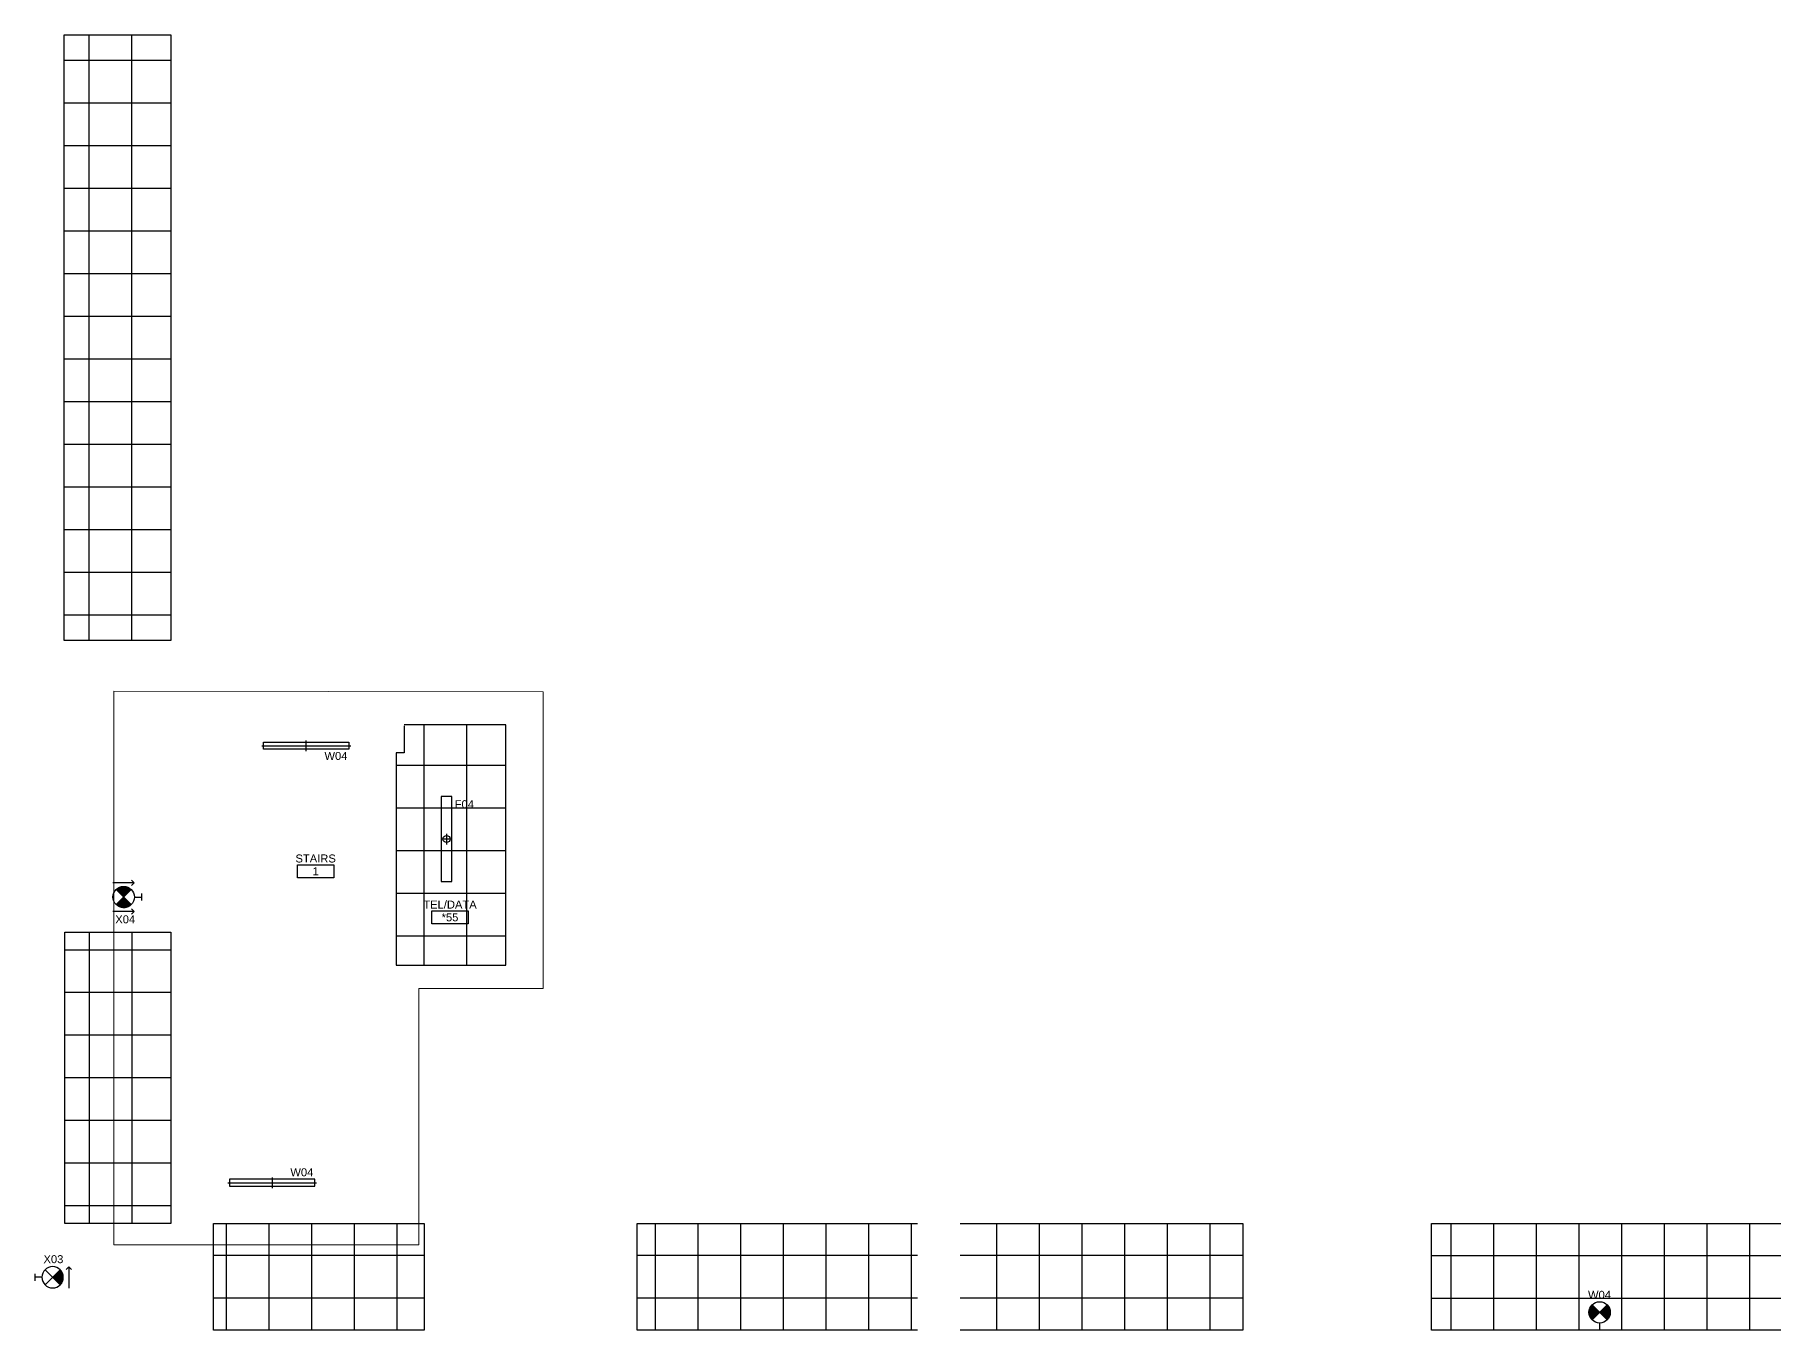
# Model space of a CAD drawing. Extents: x 24015 to 27424, y 1099 to 3032.
# Drawn here: x 24612 to 25589, y 1113 to 1842 of the extents above; entities that cross this region are included whole.
import ezdxf
from ezdxf.enums import TextEntityAlignment as Align
from ezdxf.xclip import XClip

# ---------------------------------------------------------------- set-up
doc = ezdxf.new("R2010")
doc.units = 0
doc.header["$LTSCALE"] = 48
doc.header["$MEASUREMENT"] = 0
doc.header["$XCLIPFRAME"] = 0
for name, color, linetype in [('A-Clng-Fixture', 8, 'Continuous'), ('A-Clng-Grid', 8, 'Continuous'), ('A-Tag-Rm(48)', 8, 'Continuous')]:
    doc.layers.add(name, color=color, linetype=linetype)
doc.layers.add('G-Anno-Nplt', color=8, linetype='Continuous', lineweight=18, plot=False)
doc.styles.add('G1DIM', font='arial.ttf')
doc.styles.get("Standard").update_dxf_attribs({"font": 'arial.ttf'})
doc.dimstyles.new('Aec-Arch-I-96', dxfattribs={"dimscale": 96, "dimtxt": 0.09375, "dimasz": 0.0625, "dimexe": 0.0625, "dimexo": 0.0625, "dimgap": 0.03125, "dimtad": 1, "dimdec": 3, "dimzin": 3, "dimdsep": 46, "dimlunit": 4, "dimtxsty": 'G1DIM', "dimblk": 'ARCHTICK', "dimcen": 0.09375, "dimclrd": 256, "dimclre": 256, "dimclrt": 256, "dimazin": 2, "dimtfac": 0.75, "dimtdec": 3, "dimtix": 1, "dimtmove": 2, "dimatfit": 2, "dimldrblk": 'OPEN90', "dimfxl": 0.0625, "dimtolj": 1, "dimtzin": 0, "dimarcsym": 0})
pattern_1 = [(135, (-1882.125, 28.6875), (-0.08838834764831845, -0.08838834764831843), [])]

# ---------------------------------------------------------------- blocks, each defined once
blk = doc.blocks.new('guest corridor rcp')
at = {"layer": 'A-Clng-Grid'}
h = blk.add_hatch(dxfattribs=at)
h.set_pattern_fill('NET', color=256, scale=192)
h.set_pattern_definition([(0, (17.99883716028853, -284.1875000000082), (0, 24), []), (90, (17.99883716028853, -284.1875000000082), (-24, 1.469576158976824e-15), [])])
h.paths.add_polyline_path([(0, -125.7500000000159), (59.99907454698769, -125.7500000000159), (59.99907454698769, -466.6250000000007), (0, -466.6250000000007)])
h = blk.add_hatch(dxfattribs=at)
h.set_pattern_fill('NET', color=256, scale=192)
h.set_pattern_definition([(0, (1152.497199547037, -438.6874999997931), (0, 24), []), (90, (1152.497199547037, -438.6874999997931), (-24, 1.469576158976824e-15), [])])
h.paths.add_polyline_path([(1134.49719954707, -347.6249999999964), (1194.497199547004, -347.6249999999964), (1194.497199547004, -529.74999999958), (1134.49719954707, -529.74999999958)])
h = blk.add_hatch(dxfattribs=at)
h.set_pattern_fill('NET', color=256, scale=192)
h.set_pattern_definition([(0, (2753.997199519763, -633.6250000000064), (0, 24), []), (90, (2753.997199519763, -633.6250000000064), (-24, 1.469576158976824e-15), [])])
h.paths.add_polyline_path([(2795.997199546633, -556.9250163357126), (2735.997199547073, -556.9250163357128), (2735.997199547073, -794.6250000000571), (2795.997199546633, -794.6250000000571)])
h = blk.add_hatch(dxfattribs=at)
h.set_pattern_fill('NET', color=256, scale=192)
h.set_pattern_definition([(0, (18.17824782596654, -712.6550000000029), (0, 24), []), (90, (18.17824782596654, -712.6550000000029), (-24, 1.469576158976824e-15), [])])
h.paths.add_polyline_path([(0.3574211048471625, -630.6850000000022), (59.99907454708591, -630.6850000000022), (59.99907454708591, -794.6250000000036), (0.3574211048471625, -794.6250000000036)])
h = blk.add_hatch(dxfattribs=at)
h.set_pattern_fill('NET', color=256, scale=192)
h.set_pattern_definition([(0, (143.2636471823425, -836.6249999999905), (0, 24), []), (90, (143.2636471823425, -836.6249999999905), (-24, 1.469576158976824e-15), [])])
h.paths.add_polyline_path([(83.99719954708416, -794.6250000000036), (202.5300948176118, -794.6250000000036), (202.5300948176118, -854.6249999999989), (83.99719954708416, -854.6249999999989)])
h = blk.add_hatch(dxfattribs=at)
h.set_pattern_fill('NET', color=256, scale=192)
h.set_pattern_definition([(0, (480.5596995470733, -836.6250000000007), (0, 24), []), (90, (480.5596995470733, -836.6250000000007), (-24, 1.469576158976824e-15), [])])
h.paths.add_polyline_path([(322.2471995470805, -794.6250000000025), (662.872199547066, -794.6250000000025), (662.872199547066, -854.6249999999968), (322.2471995470805, -854.6249999999968)])
h = blk.add_hatch(dxfattribs=at)
h.set_pattern_fill('NET', color=256, scale=192)
h.set_pattern_definition([(0, (928.0284365262851, -836.6499999457424), (0, 24), []), (90, (928.0284365262851, -836.6499999457424), (-24, 1.469576158976824e-15), [])])
h.paths.add_polyline_path([(769.1221735054933, -794.6499999457453), (1110.997199547066, -794.6499999457453), (1110.997199547066, -854.6499999457394), (769.1221735054933, -854.6499999457394)])
h = blk.add_hatch(dxfattribs=at)
h.set_pattern_fill('NET', color=256, scale=192)
h.set_pattern_definition([(0, (1376.059699547026, -836.6312499862122), (0, 24), []), (90, (1376.059699547026, -836.6312499862122), (-24, 1.469576158976824e-15), [])])
h.paths.add_polyline_path([(1217.122199546982, -794.6499999456673), (1558.99719954707, -794.6499999456673), (1558.99719954707, -854.6249999997251), (1217.122199546982, -854.6249999997251)])
h = blk.add_hatch(dxfattribs=at)
h.set_pattern_fill('NET', color=256, scale=192)
h.set_pattern_definition([(0, (1823.99719954707, -836.6249999997281), (0, 24), []), (90, (1823.99719954707, -836.6249999997281), (-24, 1.469576158976824e-15), [])])
h.paths.add_polyline_path([(1664.99719954707, -794.624999999731), (2006.99719954707, -794.624999999731), (2006.99719954707, -854.6249999999629), (1664.99719954707, -854.6249999999629)])
h = blk.add_hatch(dxfattribs=at)
h.set_pattern_fill('NET', color=256, scale=192)
h.set_pattern_definition([(0, (2271.997199547084, -836.6249999999354), (0, 24), []), (90, (2271.997199547084, -836.6249999999354), (-24, 1.469576158976824e-15), [])])
h.paths.add_polyline_path([(2112.997199547055, -794.6250000000043), (2454.997199547113, -794.6250000000043), (2454.997199547113, -854.6249999997251), (2112.997199547055, -854.6249999997251)])
h = blk.add_hatch(dxfattribs=at)
h.set_pattern_fill('NET', color=256, scale=192)
h.set_pattern_definition([(0, (2624.497199492649, -836.6249999998672), (0, 24), []), (90, (2624.497199492649, -836.6249999998672), (-24, 1.469576158976824e-15), [])])
h.paths.add_polyline_path([(2560.99719954703, -794.624999999731), (2711.997199438272, -794.624999999731), (2711.997199438272, -854.6250000000036), (2560.99719954703, -854.6250000000036)])
for points in [[(0, -125.7500000000159), (59.99907454698769, -125.7500000000159), (59.99907454698769, -466.6250000000007), (0, -466.6250000000007)], [(1134.49719954707, -347.6249999999964), (1194.497199547004, -347.6249999999964), (1194.497199547004, -529.74999999958), (1134.49719954707, -529.74999999958)], [(2735.999074438296, -556.9250163357126), (2795.997199546633, -556.9250163357126), (2795.997199546633, -794.6250000000571), (2735.997199547073, -794.6250000000055)], [(0.3574211048471625, -630.6850000000022), (59.99907454708591, -630.6850000000022), (59.99907454708591, -794.6250000000036), (0.3574211048471625, -794.6250000000036)], [(83.99719954708416, -794.6250000000036), (202.5300948176118, -794.6250000000036), (202.5300948176118, -854.6249999999989), (83.99719954708416, -854.6249999999989)], [(322.2471995470805, -794.6250000000025), (662.872199547066, -794.6250000000025), (662.872199547066, -854.6249999999968), (322.2471995470805, -854.6249999999968)], [(769.1221735054933, -794.6499999457453), (1110.997199547066, -794.6499999457453), (1110.997199547066, -854.6499999457394), (769.1221735054933, -854.6499999457394)], [(1217.122199546982, -794.6499999456673), (1558.99719954707, -794.6499999456673), (1558.99719954707, -854.6249999997251), (1217.122199546982, -854.6249999997251)], [(1664.99719954707, -794.624999999731), (2006.99719954707, -794.624999999731), (2006.99719954707, -854.6249999999629), (1664.99719954707, -854.6249999999629)], [(2112.997199547055, -794.6250000000043), (2454.997199547113, -794.6250000000043), (2454.997199547113, -854.6249999997251), (2112.997199547055, -854.6249999997251)], [(2560.99719954703, -794.624999999731), (2711.997199438272, -794.624999999731), (2711.997199438272, -854.6250000000036), (2560.99719954703, -854.6250000000036)]]:
    blk.add_lwpolyline(points, close=True, dxfattribs=at)
blk = doc.blocks.new('exit sign- flag mounted')
h = blk.add_hatch()
h.set_pattern_fill('ANSI31', color=256, angle=90)
h.set_pattern_definition(pattern_1)
h.paths.add_polyline_path([(-4.242640687119319, 14.24264068711909, 0.414213562373095), (-4.242640687119319, 5.757359312880681), (0, 10)])
h = blk.add_hatch()
h.set_pattern_fill('ANSI31', color=256, angle=90)
h.set_pattern_definition(pattern_1)
h.paths.add_polyline_path([(4.242640687119319, 14.24264068711909, -0.414213562373095), (4.242640687119319, 5.757359312880681), (0, 10)])
for p, q in [((4.242640687119319, 5.757359312880681), (-4.242640687119319, 14.24264068711932)), ((4.242640687119319, 14.24264068711932), (-4.242640687119319, 5.757359312880681)), ((2, 0), (-2, 0)), ((0, 4), (0, 0))]:
    blk.add_line(p, q)
blk.add_circle((0, 10), 6)
blk.add_attdef('X00', (-5.638705361547181, 18.01410258121905), '', height=4.5)
blk = doc.blocks.new('_ArchTick')
at = {"linetype": 'ByBlock', "const_width": 0.15}
blk.add_lwpolyline([(-0.5, -0.5), (0.5, 0.5)], dxfattribs=at)
blk = doc.blocks.new('_Open90')
at = {"linetype": 'ByBlock', "lineweight": -2}
for p, q in [((0, 0), (-1, 0)), ((-0.5, 0.5), (0, 0)), ((0, 0), (-0.5, -0.5))]:
    blk.add_line(p, q, dxfattribs=at)
blk = doc.blocks.new('*U13')
h = blk.add_hatch()
h.set_pattern_fill('ANSI31', color=256)
h.set_pattern_definition([(45, (18.6875, 1892.125), (-0.08838834764831843, 0.08838834764831845), [])])
h.paths.add_polyline_path([(4.242640687119284, 14.24264068711932, 0.414213562373095), (-4.242640687119284, 14.24264068711932), (0, 10)])
for p, q in [((4.242640687119319, 5.757359312880681), (-4.242640687119319, 14.24264068711932)), ((4.242640687119319, 14.24264068711932), (-4.242640687119319, 5.757359312880681)), ((2, 0), (-2, 0)), ((0, 4), (0, 0))]:
    blk.add_line(p, q)
blk.add_circle((0, 10), 6)
blk.add_attdef('X00', (-5.638705361547181, 18.01410258121905), '', height=4.5)
blk = doc.blocks.new('Rm Tag')
blk.add_lwpolyline([(-0.2123981095694489, 0.07589473110726885), (0.2123981095694489, 0.07589473110726885), (0.2123981095694489, -0.07589473110715517), (-0.2123981095694489, -0.07589473110715517)], close=True)
for p in [(0, 0.2858456260896673), (0, 0.1492807692377482), (0, 0)]:
    blk.add_attdef('XXX', text='', height=0.09375).set_placement(p, align=Align.MIDDLE_CENTER)
blk = doc.blocks.new('48IN LINEAR WALL LIGHT')
for p, q in [((-25, 3), (25, 3)), ((0, 6), (0, 0))]:
    blk.add_line(p, q)
blk.add_lwpolyline([(-24, 1), (24, 1), (24, 5), (-24, 5)], close=True)
blk.add_attdef('WXX', (10.25, 6.588344341282209), '', height=4.5)
blk = doc.blocks.new('48in Linear FLUOR')
for p, q in [((-3, 0), (3, 0)), ((0, 3), (0, -3))]:
    blk.add_line(p, q)
blk.add_lwpolyline([(-24, -3), (24, -3), (24, 3), (-24, 3)], close=True)
blk.add_circle((0, 0), 2)
blk.add_attdef('FXX', (10.25, 4.588344341282209), '', height=4.5)

msp = doc.modelspace()

# ---------------------------------------------------------------- hatches: boundary and pattern name
at = {"layer": 'A-Clng-Grid'}
h = msp.add_hatch(dxfattribs=at)
h.set_pattern_fill('NET', color=256, scale=192)
h.set_pattern_definition([(0, (17822.47592477233, 3183.187500000005), (0, 24), []), (90, (17822.47592477233, 3183.187500000005), (-24, 1.469576158976824e-15), [])])
edge = h.paths.add_edge_path()
edge.add_line((24819.31016771944, 1453.250000000005), (24819.31016771944, 1438.13219847702))
edge.add_line((24819.31016771944, 1438.13219847702), (24814.75016771931, 1438.13219847702))
edge.add_line((24814.75016771931, 1438.13219847702), (24814.75016771931, 1318.569706644841))
edge.add_line((24814.75016771931, 1318.569706644841), (24876.50618802826, 1318.572454342909))
edge.add_line((24876.50618802826, 1318.572454342909), (24876.5001677193, 1453.882198477027))
edge.add_line((24876.5001677193, 1453.882198477027), (24819.31016771944, 1453.882198476941))

# ---------------------------------------------------------------- linework, layer by layer
msp.add_lwpolyline([(24819.31016771944, 1453.250000000005), (24819.31016771944, 1438.13219847702), (24814.75016771931, 1438.13219847702), (24814.75016771931, 1318.569706644841), (24876.50618802826, 1318.572454342909), (24876.5001677193, 1453.882198477027), (24819.31016771944, 1453.882198476941)], dxfattribs=at)
at = {"layer": 'G-Anno-Nplt'}
msp.add_lwpolyline([(24656.00016770451, 1472.812500000005), (24656.00016770451, 1161.375000000005), (24827.50016771931, 1161.375000000005), (24827.50016771931, 1305.562500000005), (24897.47592477233, 1305.562500000005), (24897.47592477233, 1472.375000000005), (24656.00016770451, 1472.812500000005)], dxfattribs=at)

# ---------------------------------------------------------------- block references
at = {"layer": 'A-Clng-Fixture'}
ref = msp.add_blockref('48IN LINEAR WALL LIGHT', (24764.18921977825, 1445.132198477006), dxfattribs=dict(at, xscale=-1, rotation=180))
ref.add_attrib('WXX', 'W04', (24774.43921977824, 1434.102176100244), dxfattribs={"layer": '0', "height": 4.5, "rotation": 359.9999999999479})
ref = msp.add_blockref('48in Linear FLUOR', (24843.10092477233, 1389.625000000005), dxfattribs=dict(at, rotation=270))
ref.add_attrib('FXX', 'F04', (24847.68926911361, 1406.93689940579), dxfattribs={"layer": '0', "height": 4.5})
at = {"layer": 'A-Clng-Fixture', "rotation": 90}
msp.add_blockref('exit sign- flag mounted', (24671.5020427193, 1356.957182141354), dxfattribs=at)
at = {"layer": 'A-Clng-Fixture'}
ref = msp.add_blockref('exit sign- flag mounted', (24671.5020427193, 1356.957182141354), dxfattribs=dict(at, rotation=90))
ref.add_attrib('X00', 'X04', (24656.78389928438, 1342.199825448417), dxfattribs={"layer": '0', "height": 4.5})
msp.add_blockref('48IN LINEAR WALL LIGHT', (24745.00204271929, 1193.257198477006), dxfattribs=at).add_auto_attribs({'WXX': 'W04'})
ref = msp.add_blockref('*U13', (24611.50296817236, 1143.031023785628), dxfattribs=dict(at, xscale=-1, rotation=270))
ref.add_attrib('X00', 'X03', (24616.40717977603, 1150.970035153712), dxfattribs={"layer": '0', "height": 4.5})
ref = msp.add_blockref('exit sign- flag mounted', (25491.64075240087, 1113.25719847704), dxfattribs=at)
ref.add_attrib('X00', 'W04', (25485.09281318304, 1130.920131533825), dxfattribs={"layer": '0', "height": 4.5})
at = {"layer": 'A-Clng-Grid'}
ref = msp.add_blockref('guest corridor rcp', (24628.00280046771, 1967.882198477006), dxfattribs=at)
XClip(ref).set_block_clipping_path([(-9.548594021092867, -41.1011043809001), (-9.548594021092867, -955.6449027299481), (67.61094491585754, -955.6449027299481), (67.61094491585754, -857.6925511784091), (479.9971995470696, -854.624999999997), (479.9971995470696, -794.6250000000011), (70.99719954707689, -791.2820369612621), (70.99719954707689, -41.72568693691801)])
ref = msp.add_blockref('guest corridor rcp', (24628.00280046771, 1967.882198477006), dxfattribs=at)
XClip(ref).set_block_clipping_path([(503.9971995470696, -794.625), (503.9971995470696, -854.624999999997), (3124.322001014858, -865.9880462504682), (3124.322001014858, -770.2134594627662), (2805.9971995470587, -770.2134594627662), (2795.939914546867, -620.7499999999402), (2735.9971994382686, -620.7499999999391), (2726.9971995470696, -784.6250000000041)])
at = {"layer": 'A-Tag-Rm(48)'}
ref = msp.add_blockref('Rm Tag', (24769.47822262976, 1371.49642793028), dxfattribs=dict(at, xscale=48, yscale=48, zscale=48))
ref.add_attrib('XXX', 'STAIRS', dxfattribs={"layer": '0', "height": 4.5}).set_placement((24769.47822262976, 1378.661904853692), align=Align.MIDDLE_CENTER)
ref.add_attrib('XXX', '1', dxfattribs={"layer": '0', "height": 4.5}).set_placement((24769.47822262976, 1371.49642793028), align=Align.MIDDLE_CENTER)
ref = msp.add_blockref('Rm Tag', (24845.03842477233, 1345.572752309299), dxfattribs=dict(at, xscale=48, yscale=48, zscale=48))
ref.add_attrib('XXX', 'TEL/DATA', dxfattribs={"layer": '0', "height": 4.5}).set_placement((24845.03842477233, 1352.738229232711), align=Align.MIDDLE_CENTER)
ref.add_attrib('XXX', '*55', dxfattribs={"layer": '0', "height": 4.5}).set_placement((24845.03842477233, 1345.572752309299), align=Align.MIDDLE_CENTER)

# ---------------------------------------------------------------- leaders
at = {"layer": 'A-Clng-Fixture'}
for points in [[(24667.47155668042, 1365.022895667511), (24655.47155668042, 1365.022895667511)], [(24667.47155668042, 1365.022895667511), (24655.47155668042, 1365.022895667511)], [(24667.47155668042, 1348.891468615197), (24655.47155668042, 1348.891468615197)], [(24667.47155668042, 1348.891468615197), (24655.47155668042, 1348.891468615197)], [(24630.59174330418, 1148.86459084876), (24630.59174330418, 1136.947599434032)]]:
    msp.add_leader(points, dimstyle='Aec-Arch-I-96', override={"dimscale": 48, "dimgap": 0.03125, "dimtad": 256}, dxfattribs=at)

doc.saveas('drawing.dxf')
